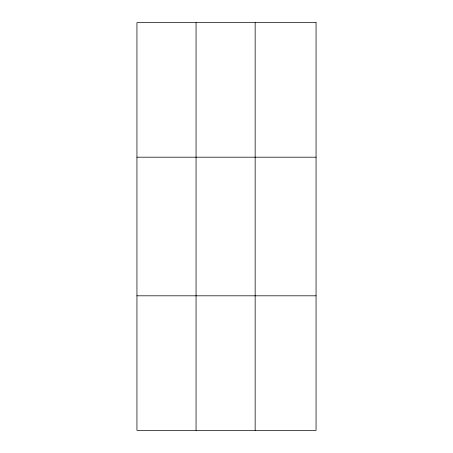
<?xml version="1.0" encoding="UTF-8"?>
<svg xmlns="http://www.w3.org/2000/svg" width="453" height="453" viewBox="0 0 453 453"><rect width="100%" height="100%" fill="white"/><g stroke="black" fill="none" stroke-linecap="round" stroke-linejoin="round"><path stroke-width="0.68" d="M196.053 22.65L196.053 430.35M255.158 22.65L255.158 430.35M136.942 157.191L316.058 157.191M136.942 295.809L316.058 295.809M316.058 22.65L316.058 430.35L136.942 430.35L136.942 22.65L316.058 22.65"/></g></svg>
